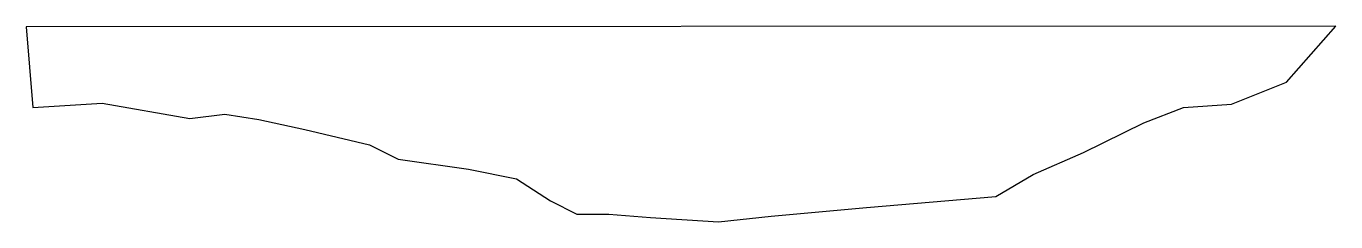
# Model space of a CAD drawing. Extents: x 2 to 171, y 73 to 99.
import ezdxf

# ---------------------------------------------------------------- set-up
doc = ezdxf.new("R2010")
doc.units = 0
doc.layers.add('Layer_1', color=7, linetype='CONTINUOUS')

msp = doc.modelspace()

# ---------------------------------------------------------------- linework, layer by layer
at = {"layer": 'Layer_1', "color": 7}
for p, q in [((171.364955, 98.51004), (2.097773, 98.431815)), ((2.097773, 98.431815), (2.976562, 88.0212)), ((164.986602, 91.281248), (171.364955, 98.51004)), ((157.899552, 88.446427), (164.986602, 91.281248)), ((2.976562, 88.0212), (11.90625, 88.58817)), ((11.90625, 88.58817), (23.245536, 86.60379)), ((146.560264, 86.036828), (151.662942, 88.0212)), ((151.662942, 88.0212), (157.899552, 88.446427)), ((23.245536, 86.60379), (27.781249, 87.17076)), ((27.781249, 87.17076), (32.175223, 86.462055)), ((32.175223, 86.462055), (38.128348, 85.18638)), ((38.128348, 85.18638), (46.491072, 83.202007)), ((138.76451, 82.209818), (146.560264, 86.036828)), ((46.491072, 83.202007), (50.17634, 81.35937)), ((50.17634, 81.35937), (59.24777, 80.083702)), ((132.244415, 79.374998), (138.76451, 82.209818)), ((59.24777, 80.083702), (65.484372, 78.808035)), ((65.484372, 78.808035), (69.878344, 75.973215)), ((127.425222, 76.540177), (132.244415, 79.374998)), ((110.699772, 75.122768), (127.425222, 76.540177)), ((69.878344, 75.973215), (73.280135, 74.27232)), ((98.368302, 73.988835), (110.699772, 75.122768)), ((73.280135, 74.27232), (77.390622, 74.27232)), ((77.390622, 74.27232), (82.776784, 73.8471)), ((82.776784, 73.8471), (91.564729, 73.28013)), ((91.564729, 73.28013), (98.368302, 73.988835))]:
    msp.add_line(p, q, dxfattribs=at)

doc.saveas('drawing.dxf')
